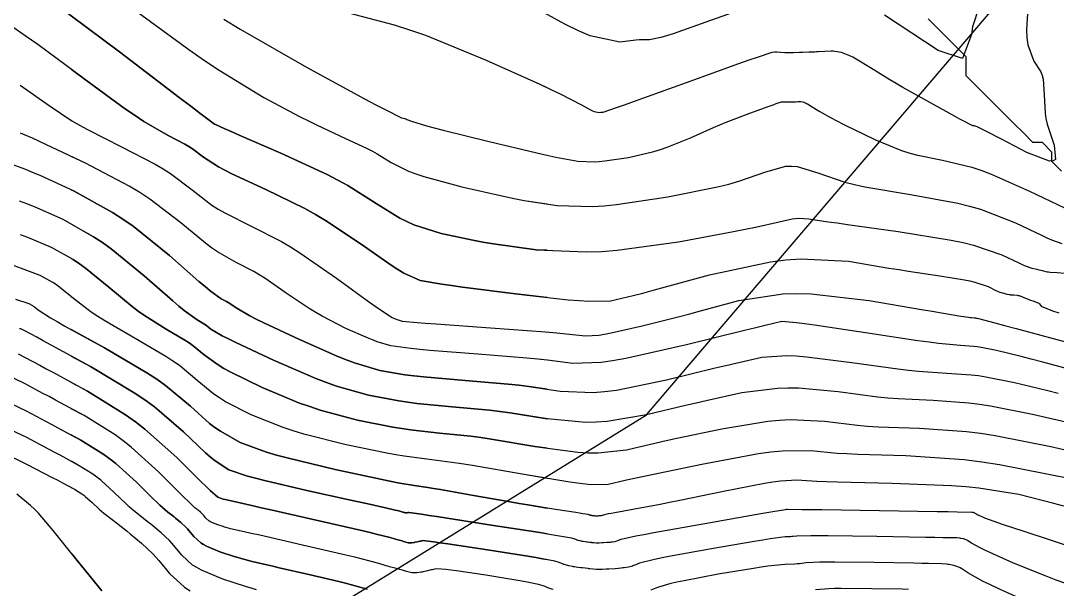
# Model space of a CAD drawing. Header units: metres. Extents: x 837475 to 838479, y 1189012 to 1191015.
# Drawn here: x 837819.6 to 837928.5, y 1190211.1 to 1190270.9 of the extents above; entities that cross this region are included whole.
import ezdxf

# ---------------------------------------------------------------- set-up
doc = ezdxf.new("R2010")
doc.units = ezdxf.units.M
doc.header["$LTSCALE"] = 0.3
for name, color, linetype in [('CORREDORVIA', 70, 'Continuous'), ('COTAS 10', 1, 'Continuous'), ('COTAS INT', 252, 'Continuous'), ('DRENAJE', 5, 'Continuous')]:
    doc.layers.add(name, color=color, linetype=linetype)

msp = doc.modelspace()

# ---------------------------------------------------------------- linework, layer by layer
at = {"layer": 'CORREDORVIA'}
msp.add_lwpolyline([(837910.67578, 1191000.96488), (838157.033, 1190996.193), (838237.174, 1190821.339), (838237.001, 1190602.875), (838240.0305, 1190437.1985), (838223.5365, 1190366.2715), (838212.196, 1190288.9195), (838227.642, 1189916.876), (838080.482, 1189451.8445), (837860.4834, 1189307.12351), (837593.19071, 1189234.39948), (837744.4868, 1189686.6093), (837750.277, 1189933.973), (837710.4905, 1190057.959), (837731.595, 1190134.414), (837885.383, 1190229.429), (837983.18356, 1190344.11971), (837817.55386, 1190502.18733), (837798.03286, 1190660.16958), (837963.57418, 1190795.98182)], close=True, dxfattribs=at)
at = {"layer": 'COTAS 10'}
for points in [[(837874.92346, 1190246.7404), (837873.779, 1190246.792), (837869.281, 1190247.417), (837868.168, 1190247.598), (837867.113, 1190247.784), (837863.779, 1190248.485), (837860.931, 1190249.414), (837860.183, 1190249.743), (837859.451, 1190250.102), (837856.952, 1190251.659), (837853.966, 1190253.539), (837852.928, 1190254.102), (837851.798, 1190254.684), (837846.952, 1190256.941), (837842.573, 1190258.854), (837841.737, 1190259.22), (837841.064, 1190259.514), (837839.994, 1190259.983), (837839.988, 1190259.987), (837839.984, 1190259.989), (837839.976, 1190259.994), (837838.437, 1190261.161), (837837.471, 1190261.895), (837836.27, 1190262.807), (837829.982, 1190267.584), (837823.275, 1190272.627)], [(837823.275, 1190272.627), (837829.982, 1190267.584), (837836.27, 1190262.807), (837837.471, 1190261.895), (837838.437, 1190261.161), (837839.976, 1190259.994), (837839.984, 1190259.989), (837839.988, 1190259.987), (837839.994, 1190259.983), (837841.064, 1190259.514), (837841.737, 1190259.22), (837842.573, 1190258.854), (837846.952, 1190256.941), (837851.798, 1190254.684), (837852.928, 1190254.102), (837853.966, 1190253.539), (837856.952, 1190251.659), (837859.451, 1190250.102), (837860.183, 1190249.743), (837860.931, 1190249.414), (837863.779, 1190248.485), (837867.113, 1190247.784), (837868.168, 1190247.598), (837869.281, 1190247.417), (837873.779, 1190246.792), (837879.036, 1190246.555), (837880.627, 1190246.617), (837882.278, 1190246.735), (837888.731, 1190247.623), (837894.516, 1190248.707), (837895.745, 1190248.95), (837896.814, 1190249.167), (837899.328, 1190249.739), (837900.693, 1190250.035), (837901.037, 1190250.077), (837901.366, 1190250.101), (837902.431, 1190250.046), (837904.462, 1190249.739), (837905.4, 1190249.605), (837906.501, 1190249.45), (837911.834, 1190248.712), (837917.393, 1190247.804), (837918.636, 1190247.541), (837919.751, 1190247.273), (837922.711, 1190246.264), (837924.489, 1190245.414), (837924.859, 1190245.247), (837925.177, 1190245.109), (837925.882, 1190244.857), (837926.264, 1190244.779), (837926.376, 1190244.751), (837926.492, 1190244.721), (837926.937, 1190244.589), (837927.464, 1190244.471), (837927.631, 1190244.45), (837927.808, 1190244.433), (837928.525, 1190244.411), (837929.321, 1190244.337)], [(837819.444, 1190251.937), (837820.216, 1190251.647), (837821.007, 1190251.332), (837824.035, 1190249.989), (837827.268, 1190248.161), (837828.189, 1190247.54), (837829.121, 1190246.87), (837832.583, 1190244.035), (837835.585, 1190241.406), (837836.228, 1190240.866), (837836.789, 1190240.408), (837838.136, 1190239.431), (837838.854, 1190239.009), (837839.019, 1190238.9), (837839.169, 1190238.795), (837839.588, 1190238.446), (837840.793, 1190237.748), (837841.438, 1190237.422), (837842.219, 1190237.039), (837846.165, 1190235.181), (837850.636, 1190233.255), (837851.748, 1190232.831), (837852.804, 1190232.454), (837856.165, 1190231.483), (837859.341, 1190230.895), (837860.282, 1190230.759), (837861.249, 1190230.635), (837864.963, 1190230.281), (837868.862, 1190229.917), (837869.945, 1190229.786), (837871.03, 1190229.641), (837874.92346, 1190229.01535)], [(837930.347, 1190228.433), (837925.951, 1190229.473), (837921.513, 1190230.351), (837920.363, 1190230.523), (837919.246, 1190230.665), (837915.5, 1190230.924), (837911.822, 1190231.101), (837910.749, 1190231.193), (837909.653, 1190231.302), (837905.5, 1190231.848), (837901.328, 1190232.235), (837900.221, 1190232.243), (837899.134, 1190232.21), (837895.383, 1190231.732), (837891.65, 1190230.918), (837890.575, 1190230.673), (837889.481, 1190230.419), (837885.383, 1190229.429), (837881.22, 1190228.727), (837880.087, 1190228.655), (837878.961, 1190228.636), (837874.963, 1190229.009), (837871.03, 1190229.641), (837869.945, 1190229.786), (837868.862, 1190229.917), (837864.963, 1190230.281), (837861.249, 1190230.635), (837860.282, 1190230.759), (837859.341, 1190230.895), (837856.165, 1190231.483), (837852.804, 1190232.454), (837851.748, 1190232.831), (837850.636, 1190233.255), (837846.165, 1190235.181), (837842.219, 1190237.039), (837841.438, 1190237.422), (837840.793, 1190237.748), (837839.588, 1190238.446), (837839.169, 1190238.795), (837839.019, 1190238.9), (837838.854, 1190239.009), (837838.136, 1190239.431), (837836.789, 1190240.408), (837836.228, 1190240.866), (837835.585, 1190241.406), (837832.583, 1190244.035), (837829.121, 1190246.87), (837828.189, 1190247.54), (837827.268, 1190248.161), (837824.92346, 1190249.48665)], [(837819.33, 1190235.829), (837820.084, 1190235.462), (837821.622, 1190234.638), (837822.279, 1190234.282), (837823.037, 1190233.87), (837826.608, 1190231.92), (837830.62, 1190229.442), (837831.655, 1190228.698), (837832.657, 1190227.928), (837836.002, 1190224.937), (837838.568, 1190222.377), (837839.078, 1190221.879), (837839.502, 1190221.472), (837840.31, 1190220.764), (837840.721, 1190220.626), (837840.894, 1190220.579), (837841.093, 1190220.528), (837842.026, 1190220.31), (837844.017, 1190219.863), (837844.883, 1190219.667), (837845.886, 1190219.44), (837850.646, 1190218.358), (837855.281, 1190217.294), (837856.204, 1190217.078), (837856.972, 1190216.895), (837858.448, 1190216.521), (837858.875, 1190216.384), (837858.982, 1190216.352), (837859.084, 1190216.323), (837859.413, 1190216.236), (837859.697, 1190216.164), (837859.772, 1190216.143), (837859.845, 1190216.121), (837860.092, 1190216.041), (837860.329, 1190215.979), (837860.394, 1190215.97), (837860.46, 1190215.964), (837860.699, 1190215.97), (837860.939, 1190216.004), (837861.006, 1190216.016), (837861.073, 1190216.029), (837861.314, 1190216.082), (837861.544, 1190216.137), (837861.603, 1190216.15), (837861.66, 1190216.162), (837861.851, 1190216.199), (837863.004, 1190216.067), (837863.668, 1190215.973), (837864.481, 1190215.854), (837868.664, 1190215.217), (837872.888, 1190214.551), (837873.728, 1190214.413), (837874.425, 1190214.297), (837874.92346, 1190214.20302)], [(837929.526, 1190211.646), (837928.417, 1190212.05), (837927.358, 1190212.45), (837923.945, 1190213.844), (837921.386, 1190214.993), (837920.865, 1190215.237), (837920.425, 1190215.449), (837919.515, 1190215.947), (837919.156, 1190216.19), (837919.065, 1190216.241), (837918.976, 1190216.286), (837918.685, 1190216.388), (837918.411, 1190216.438), (837918.333, 1190216.448), (837918.255, 1190216.457), (837917.969, 1190216.48), (837916.505, 1190216.511), (837915.685, 1190216.525), (837914.685, 1190216.542), (837909.576, 1190216.625), (837904.463, 1190216.694), (837903.461, 1190216.703), (837902.638, 1190216.707), (837901.157, 1190216.683), (837900.782, 1190216.636), (837900.656, 1190216.625), (837900.52, 1190216.615), (837899.949, 1190216.588), (837898.374, 1190216.383), (837897.606, 1190216.261), (837896.694, 1190216.112), (837892.198, 1190215.337), (837887.728, 1190214.521), (837886.832, 1190214.346), (837886.085, 1190214.192), (837884.618, 1190213.819), (837884.139, 1190213.618), (837884.014, 1190213.572), (837883.892, 1190213.531), (837883.479, 1190213.421), (837883.024, 1190213.346), (837882.875, 1190213.327), (837882.717, 1190213.31), (837882.066, 1190213.254), (837881.42, 1190213.212), (837881.266, 1190213.203), (837881.123, 1190213.195), (837880.694, 1190213.174), (837880.333, 1190213.17), (837880.232, 1190213.173), (837880.131, 1190213.177), (837879.763, 1190213.204), (837879.409, 1190213.24), (837879.317, 1190213.25), (837879.227, 1190213.26), (837878.924, 1190213.294), (837878.631, 1190213.329), (837878.463, 1190213.349), (837878.15, 1190213.387), (837877.811, 1190213.438), (837877.711, 1190213.456), (837877.608, 1190213.476), (837877.211, 1190213.563), (837876.844, 1190213.658), (837876.759, 1190213.683), (837876.682, 1190213.708), (837876.466, 1190213.794), (837876.254, 1190213.883), (837876.18, 1190213.91), (837876.099, 1190213.938), (837875.751, 1190214.047), (837874.425, 1190214.297), (837873.728, 1190214.413), (837872.888, 1190214.551), (837868.664, 1190215.217), (837864.481, 1190215.854), (837863.668, 1190215.973), (837863.004, 1190216.067), (837861.851, 1190216.199), (837861.66, 1190216.162), (837861.603, 1190216.15), (837861.544, 1190216.137), (837861.314, 1190216.082), (837861.073, 1190216.029), (837861.006, 1190216.016), (837860.939, 1190216.004), (837860.699, 1190215.97), (837860.46, 1190215.964), (837860.394, 1190215.97), (837860.329, 1190215.979), (837860.092, 1190216.041), (837859.845, 1190216.121), (837859.772, 1190216.143), (837859.697, 1190216.164), (837859.413, 1190216.236), (837859.084, 1190216.323), (837858.982, 1190216.352), (837858.875, 1190216.384), (837858.448, 1190216.521), (837856.972, 1190216.895), (837856.204, 1190217.078), (837855.281, 1190217.294), (837850.646, 1190218.358), (837845.886, 1190219.44), (837844.883, 1190219.667), (837844.017, 1190219.863), (837842.026, 1190220.31), (837841.093, 1190220.528), (837840.894, 1190220.579), (837840.721, 1190220.626), (837840.31, 1190220.764), (837839.502, 1190221.472), (837839.078, 1190221.879), (837838.568, 1190222.377), (837836.002, 1190224.937), (837832.657, 1190227.928), (837831.655, 1190228.698), (837830.62, 1190229.442), (837826.608, 1190231.92), (837824.92346, 1190232.83987)], [(837828.148, 1190210.938), (837826.893, 1190212.443), (837825.409, 1190214.275), (837824.99, 1190214.797), (837824.567, 1190215.325), (837823.007, 1190217.284), (837821.461, 1190219.082), (837821.046, 1190219.508), (837820.638, 1190219.904), (837819.211, 1190221.074)], [(837824.92346, 1190214.88006), (837824.99, 1190214.797), (837825.409, 1190214.275), (837826.893, 1190212.443), (837828.148, 1190210.938)]]:
    msp.add_lwpolyline(points, dxfattribs=at)
at = {"layer": 'COTAS INT'}
for points in [[(837925.535, 1190273.924), (837925.312, 1190269.909), (837925.351, 1190269.06), (837925.432, 1190268.325), (837926.089, 1190266.618), (837926.824, 1190265.487), (837926.955, 1190265.114), (837927.055, 1190264.716), (837927.153, 1190263.066), (837927.251, 1190261.152), (837927.351, 1190260.587), (837927.482, 1190260.009), (837928.217, 1190257.796), (837928.347, 1190256.269), (837928.096, 1190256.123), (837927.722, 1190256.097), (837925.336, 1190257.004), (837922.67, 1190258.409), (837922.119, 1190258.698), (837921.649, 1190258.944), (837920.628, 1190259.469), (837920.204, 1190259.667), (837920.111, 1190259.706), (837920.028, 1190259.739), (837919.815, 1190259.802), (837919.671, 1190259.831), (837919.632, 1190259.842), (837919.592, 1190259.855), (837919.45, 1190259.914), (837918.713, 1190260.31), (837918.298, 1190260.536), (837917.791, 1190260.812), (837915.203, 1190262.228), (837912.302, 1190263.853), (837911.6, 1190264.261), (837910.941, 1190264.65), (837908.924, 1190265.901), (837907.399, 1190266.839), (837907.05, 1190267.031), (837906.733, 1190267.193), (837905.851, 1190267.531), (837905.173, 1190267.638), (837904.983, 1190267.653), (837904.793, 1190267.662), (837904.102, 1190267.646), (837903.424, 1190267.596), (837903.242, 1190267.585), (837903.062, 1190267.575), (837902.435, 1190267.547), (837901.816, 1190267.527), (837901.641, 1190267.522), (837901.465, 1190267.516), (837900.817, 1190267.496), (837900.206, 1190267.491), (837900.054, 1190267.495), (837899.909, 1190267.5), (837899.444, 1190267.538), (837899.054, 1190267.57), (837898.956, 1190267.572), (837898.862, 1190267.57), (837898.556, 1190267.541), (837897.004, 1190267.02), (837896.123, 1190266.71), (837895.047, 1190266.327), (837889.534, 1190264.344), (837884.063, 1190262.372), (837883.013, 1190261.996), (837882.166, 1190261.695), (837880.786, 1190261.222), (837880.682, 1190261.223), (837880.638, 1190261.22), (837880.588, 1190261.215), (837880.353, 1190261.188), (837879.911, 1190261.291), (837879.73, 1190261.369), (837879.523, 1190261.468), (837878.565, 1190262.005), (837876.348, 1190263.136), (837875.348, 1190263.61), (837874.179, 1190264.154), (837868.565, 1190266.696), (837862.164, 1190269.305), (837860.5, 1190269.89), (837858.884, 1190270.417), (837853.437, 1190271.824)], [(837895.076, 1190271.935), (837891.621, 1190270.703), (837888.169, 1190269.501), (837887.471, 1190269.277), (837886.885, 1190269.102), (837885.702, 1190268.862), (837884.945, 1190268.867), (837884.628, 1190268.844), (837884.264, 1190268.812), (837882.562, 1190268.612), (837879.456, 1190269.296), (837878.207, 1190269.822), (837876.79, 1190270.494), (837870.266, 1190274.135)], [(837921.051, 1190274.651), (837919.628, 1190270.225), (837919.515, 1190269.408), (837918.596, 1190266.885), (837916.005, 1190267.727), (837910.373, 1190271.47)], [(837830.519, 1190272.803), (837837.279, 1190267.84), (837838.915, 1190266.704), (837840.45, 1190265.672), (837845.142, 1190262.803), (837848.899, 1190260.811), (837849.844, 1190260.331), (837850.747, 1190259.883), (837853.665, 1190258.523), (837856.021, 1190257.426), (837856.57, 1190257.144), (837857.075, 1190256.87), (837858.523, 1190255.958), (837860.369, 1190255.048), (837861.123, 1190254.776), (837861.983, 1190254.495), (837865.969, 1190253.405), (837870.347, 1190252.405), (837871.454, 1190252.181), (837872.515, 1190251.98), (837875.969, 1190251.443), (837879.678, 1190251.344), (837880.899, 1190251.42), (837882.206, 1190251.539), (837887.628, 1190252.341), (837892.84, 1190253.411), (837894.013, 1190253.7), (837895.069, 1190253.985), (837897.91, 1190254.988), (837900.014, 1190255.57), (837900.605, 1190255.59), (837901.201, 1190255.549), (837903.386, 1190254.892), (837906.221, 1190253.898), (837907.227, 1190253.645), (837908.329, 1190253.401), (837913.104, 1190252.599), (837918.085, 1190251.691), (837919.316, 1190251.381), (837920.483, 1190251.044), (837924.161, 1190249.614), (837926.889, 1190248.31), (837927.458, 1190248.053), (837927.945, 1190247.841), (837929.028, 1190247.454)], [(837830.519, 1190272.803), (837837.279, 1190267.84), (837838.915, 1190266.704), (837840.45, 1190265.672), (837845.142, 1190262.803), (837848.899, 1190260.811), (837849.844, 1190260.331), (837850.747, 1190259.883), (837853.665, 1190258.523), (837856.021, 1190257.426), (837856.57, 1190257.144), (837857.075, 1190256.87), (837858.523, 1190255.958), (837860.369, 1190255.048), (837861.123, 1190254.776), (837861.983, 1190254.495), (837865.969, 1190253.405), (837870.347, 1190252.405), (837871.454, 1190252.181), (837872.515, 1190251.98), (837874.92346, 1190251.60555)], [(837874.92346, 1190263.80756), (837874.179, 1190264.154), (837868.565, 1190266.696), (837862.164, 1190269.305), (837860.5, 1190269.89), (837858.884, 1190270.417), (837853.437, 1190271.824)], [(837840.965, 1190271.022), (837842.68, 1190269.968), (837849.628, 1190265.991), (837855.75, 1190262.674), (837856.943, 1190262.037), (837857.918, 1190261.52), (837859.628, 1190260.669), (837859.965, 1190260.577), (837860.074, 1190260.54), (837860.19, 1190260.497), (837860.667, 1190260.298), (837862.236, 1190259.828), (837863.04, 1190259.614), (837864.005, 1190259.364), (837868.827, 1190258.16), (837873.828, 1190256.966), (837874.907, 1190256.723), (837875.852, 1190256.518), (837878.16, 1190256.093), (837879.853, 1190256.049), (837880.411, 1190256.083), (837881.007, 1190256.137), (837883.483, 1190256.504), (837886.14, 1190257.124), (837886.852, 1190257.338), (837887.552, 1190257.572), (837889.994, 1190258.57), (837892.394, 1190259.649), (837893.068, 1190259.933), (837893.747, 1190260.21), (837896.233, 1190261.16), (837898.271, 1190261.894), (837898.667, 1190262.035), (837898.991, 1190262.15), (837899.552, 1190262.34), (837899.647, 1190262.349), (837899.676, 1190262.35), (837899.707, 1190262.349), (837899.828, 1190262.339), (837899.972, 1190262.328), (837900.017, 1190262.326), (837900.064, 1190262.325), (837900.253, 1190262.326), (837900.455, 1190262.333), (837900.509, 1190262.334), (837900.564, 1190262.336), (837900.756, 1190262.342), (837900.95, 1190262.351), (837901.006, 1190262.354), (837901.063, 1190262.357), (837901.273, 1190262.373), (837901.488, 1190262.378), (837901.547, 1190262.375), (837901.605, 1190262.37), (837901.816, 1190262.337), (837902.09, 1190262.232), (837902.188, 1190262.182), (837902.296, 1190262.122), (837902.77, 1190261.831), (837903.395, 1190261.443), (837903.6, 1190261.322), (837903.818, 1190261.196), (837904.718, 1190260.692), (837906.045, 1190260.002), (837906.532, 1190259.759), (837907.071, 1190259.493), (837909.45, 1190258.343), (837912.178, 1190257.225), (837912.937, 1190256.978), (837913.698, 1190256.76), (837916.46, 1190256.201), (837919.55, 1190255.473), (837920.518, 1190255.149), (837921.534, 1190254.771), (837925.61, 1190252.963), (837929.29, 1190251.205)], [(837840.965, 1190271.022), (837842.68, 1190269.968), (837849.628, 1190265.991), (837855.75, 1190262.674), (837856.943, 1190262.037), (837857.918, 1190261.52), (837859.628, 1190260.669), (837859.965, 1190260.577), (837860.074, 1190260.54), (837860.19, 1190260.497), (837860.667, 1190260.298), (837862.236, 1190259.828), (837863.04, 1190259.614), (837864.005, 1190259.364), (837868.827, 1190258.16), (837873.828, 1190256.966), (837874.907, 1190256.723), (837874.92346, 1190256.71943)], [(837874.92346, 1190241.77681), (837871.588, 1190242.142), (837866.047, 1190242.853), (837864.882, 1190243.015), (837863.878, 1190243.162), (837861.588, 1190243.566), (837859.88, 1190244.334), (837859.242, 1190244.71), (837858.534, 1190245.156), (837855.381, 1190247.359), (837851.647, 1190249.863), (837850.571, 1190250.499), (837849.478, 1190251.11), (837845.381, 1190253.112), (837841.808, 1190254.757), (837841.046, 1190255.143), (837840.382, 1190255.499), (837838.802, 1190256.534), (837837.662, 1190257.392), (837837.274, 1190257.636), (837836.856, 1190257.884), (837835.087, 1190258.802), (837832.538, 1190260.289), (837831.628, 1190260.894), (837830.629, 1190261.584), (837826.285, 1190264.775), (837821.417, 1190268.358), (837820.089, 1190269.294), (837818.769, 1190270.206)], [(837824.92346, 1190265.77714), (837826.285, 1190264.775), (837830.629, 1190261.584), (837831.628, 1190260.894), (837832.538, 1190260.289), (837835.087, 1190258.802), (837836.856, 1190257.884), (837837.274, 1190257.636), (837837.662, 1190257.392), (837838.802, 1190256.534), (837840.382, 1190255.499), (837841.046, 1190255.143), (837841.808, 1190254.757), (837845.381, 1190253.112), (837849.478, 1190251.11), (837850.571, 1190250.499), (837851.647, 1190249.863), (837855.381, 1190247.359), (837858.534, 1190245.156), (837859.242, 1190244.71), (837859.88, 1190244.334), (837861.588, 1190243.566), (837863.878, 1190243.162), (837864.882, 1190243.015), (837866.047, 1190242.853), (837871.588, 1190242.142), (837877.132, 1190241.535), (837878.298, 1190241.439), (837879.304, 1190241.374), (837881.604, 1190241.4), (837883.96, 1190241.961), (837885.001, 1190242.233), (837886.212, 1190242.556), (837891.988, 1190244.145), (837898.41, 1190245.534), (837900.027, 1190245.73), (837901.575, 1190245.846), (837906.585, 1190245.585), (837910.831, 1190244.868), (837911.897, 1190244.696), (837912.916, 1190244.536), (837916.201, 1190244.053), (837918.787, 1190243.631), (837919.366, 1190243.508), (837919.884, 1190243.384), (837921.261, 1190242.914), (837922.088, 1190242.519), (837922.261, 1190242.441), (837922.408, 1190242.377), (837922.737, 1190242.26), (837922.914, 1190242.223), (837922.967, 1190242.21), (837923.021, 1190242.196), (837923.227, 1190242.135), (837923.472, 1190242.08), (837923.55, 1190242.07), (837923.633, 1190242.062), (837923.966, 1190242.052), (837924.336, 1190242.018), (837924.442, 1190241.995), (837924.548, 1190241.965), (837924.942, 1190241.81), (837925.362, 1190241.626), (837925.484, 1190241.579), (837925.609, 1190241.533), (837926.083, 1190241.381), (837926.501, 1190241.216), (837926.59, 1190241.162), (837926.668, 1190241.105), (837926.855, 1190240.869), (837928.023, 1190240.37), (837928.72, 1190240.148)], [(837819.56, 1190264.089), (837822.588, 1190261.966), (837824.988, 1190260.361), (837825.784, 1190259.894), (837826.638, 1190259.417), (837830.198, 1190257.61), (837833.728, 1190255.778), (837834.562, 1190255.284), (837835.335, 1190254.796), (837837.61, 1190253.084), (837839.7, 1190251.484), (837840.355, 1190251.066), (837841.044, 1190250.66), (837843.81, 1190249.284), (837847.002, 1190247.652), (837847.96, 1190247.083), (837848.95, 1190246.465), (837852.791, 1190243.81), (837856.155, 1190241.361), (837856.844, 1190240.872), (837857.428, 1190240.465), (837858.659, 1190239.678), (837859.148, 1190239.464), (837859.262, 1190239.419), (837859.368, 1190239.379), (837859.678, 1190239.285), (837861.256, 1190239.142), (837862.161, 1190239.071), (837863.27, 1190238.987), (837868.966, 1190238.573), (837874.771, 1190238.14), (837874.92346, 1190238.1277)], [(837824.92346, 1190260.40416), (837824.988, 1190260.361), (837825.784, 1190259.894), (837826.638, 1190259.417), (837830.198, 1190257.61), (837833.728, 1190255.778), (837834.562, 1190255.284), (837835.335, 1190254.796), (837837.61, 1190253.084), (837839.7, 1190251.484), (837840.355, 1190251.066), (837841.044, 1190250.66), (837843.81, 1190249.284), (837847.002, 1190247.652), (837847.96, 1190247.083), (837848.95, 1190246.465), (837852.791, 1190243.81), (837856.155, 1190241.361), (837856.844, 1190240.872), (837857.428, 1190240.465), (837858.659, 1190239.678), (837859.148, 1190239.464), (837859.262, 1190239.419), (837859.368, 1190239.379), (837859.678, 1190239.285), (837861.256, 1190239.142), (837862.161, 1190239.071), (837863.27, 1190238.987), (837868.966, 1190238.573), (837874.771, 1190238.14), (837875.949, 1190238.045), (837876.94, 1190237.96), (837878.966, 1190237.744), (837880.372, 1190237.812), (837880.972, 1190237.908), (837881.663, 1190238.037), (837884.921, 1190238.778), (837888.825, 1190239.772), (837889.924, 1190240.061), (837891.03, 1190240.355), (837895.091, 1190241.466), (837899.691, 1190242.164), (837901.137, 1190242.199), (837902.658, 1190242.164), (837908.773, 1190241.466), (837914.269, 1190240.514), (837915.399, 1190240.32), (837916.36, 1190240.156), (837918.415, 1190239.813), (837919.207, 1190239.695), (837919.37, 1190239.672), (837919.51, 1190239.654), (837919.813, 1190239.623), (837919.969, 1190239.612), (837920.015, 1190239.606), (837920.063, 1190239.599), (837920.247, 1190239.563), (837921.966, 1190239.107), (837922.981, 1190238.835), (837924.23, 1190238.5), (837930.688, 1190236.766)], [(837874.92346, 1190235.19178), (837873.948, 1190235.292), (837872.802, 1190235.399), (837867.632, 1190235.809), (837862.596, 1190236.203), (837861.535, 1190236.301), (837860.618, 1190236.393), (837858.507, 1190236.684), (837857.072, 1190237.121), (837856.58, 1190237.305), (837856.048, 1190237.516), (837853.785, 1190238.507), (837851.285, 1190239.791), (837850.603, 1190240.186), (837849.926, 1190240.6), (837847.517, 1190242.239), (837845.259, 1190243.799), (837844.678, 1190244.162), (837844.115, 1190244.496), (837842.239, 1190245.456), (837840.28, 1190246.562), (837839.664, 1190246.989), (837839.017, 1190247.469), (837836.418, 1190249.635), (837833.178, 1190252.12), (837832.128, 1190252.8), (837831.01, 1190253.476), (837826.418, 1190255.891), (837822.312, 1190257.832), (837821.501, 1190258.21), (837820.831, 1190258.518), (837819.586, 1190259.059)], [(837932.503, 1190233.498), (837927.005, 1190234.963), (837925.811, 1190235.276), (837924.76, 1190235.549), (837922.148, 1190236.2), (837920.546, 1190236.516), (837920.131, 1190236.579), (837919.728, 1190236.63), (837918.375, 1190236.723), (837916.068, 1190236.939), (837915.063, 1190237.067), (837913.899, 1190237.225), (837908.375, 1190238.043), (837903.036, 1190238.844), (837901.989, 1190238.991), (837901.129, 1190239.105), (837899.58, 1190239.248), (837897.847, 1190238.828), (837896.87, 1190238.588), (837895.678, 1190238.293), (837889.58, 1190236.781), (837883.183, 1190235.348), (837881.803, 1190235.103), (837880.592, 1190234.925), (837877.632, 1190234.832), (837874.97, 1190235.187), (837873.948, 1190235.292), (837872.802, 1190235.399), (837867.632, 1190235.809), (837862.596, 1190236.203), (837861.535, 1190236.301), (837860.618, 1190236.393), (837858.507, 1190236.684), (837857.072, 1190237.121), (837856.58, 1190237.305), (837856.048, 1190237.516), (837853.785, 1190238.507), (837851.285, 1190239.791), (837850.603, 1190240.186), (837849.926, 1190240.6), (837847.517, 1190242.239), (837845.259, 1190243.799), (837844.678, 1190244.162), (837844.115, 1190244.496), (837842.239, 1190245.456), (837840.28, 1190246.562), (837839.664, 1190246.989), (837839.017, 1190247.469), (837836.418, 1190249.635), (837833.178, 1190252.12), (837832.128, 1190252.8), (837831.01, 1190253.476), (837826.418, 1190255.891), (837824.92346, 1190256.5975)], [(837874.92346, 1190232.12647), (837873, 1190232.414), (837871.946, 1190232.539), (837870.832, 1190232.658), (837866.298, 1190233.045), (837861.923, 1190233.419), (837860.908, 1190233.53), (837859.979, 1190233.644), (837857.336, 1190234.084), (837854.775, 1190234.863), (837853.898, 1190235.191), (837852.948, 1190235.568), (837848.91, 1190237.336), (837845.142, 1190239.116), (837844.362, 1190239.501), (837843.696, 1190239.839), (837842.242, 1190240.668), (837841.569, 1190241.133), (837841.395, 1190241.241), (837841.227, 1190241.341), (837840.668, 1190241.627), (837839.515, 1190242.465), (837838.974, 1190242.913), (837838.335, 1190243.454), (837835.226, 1190246.186), (837831.419, 1190249.255), (837830.34, 1190250.008), (837829.25, 1190250.719), (837825.226, 1190252.94), (837821.66, 1190254.582), (837820.858, 1190254.928), (837820.138, 1190255.228), (837818.207, 1190255.92)], [(837824.92346, 1190253.07931), (837825.226, 1190252.94), (837829.25, 1190250.719), (837830.34, 1190250.008), (837831.419, 1190249.255), (837835.226, 1190246.186), (837838.335, 1190243.454), (837838.974, 1190242.913), (837839.515, 1190242.465), (837840.668, 1190241.627), (837841.227, 1190241.341), (837841.395, 1190241.241), (837841.569, 1190241.133), (837842.242, 1190240.668), (837843.696, 1190239.839), (837844.362, 1190239.501), (837845.142, 1190239.116), (837848.91, 1190237.336), (837852.948, 1190235.568), (837853.898, 1190235.191), (837854.775, 1190234.863), (837857.336, 1190234.084), (837859.979, 1190233.644), (837860.908, 1190233.53), (837861.923, 1190233.419), (837866.298, 1190233.045), (837870.832, 1190232.658), (837871.946, 1190232.539), (837873, 1190232.414), (837876.298, 1190231.921), (837879.777, 1190231.781), (837880.945, 1190231.879), (837882.202, 1190232.037), (837887.482, 1190233.105), (837892.58, 1190234.356), (837893.722, 1190234.63), (837894.748, 1190234.873), (837897.482, 1190235.49), (837900.131, 1190235.657), (837901.105, 1190235.617), (837902.182, 1190235.539), (837906.937, 1190234.946), (837911.776, 1190234.263), (837912.906, 1190234.13), (837913.945, 1190234.02), (837916.937, 1190233.823), (837919.487, 1190233.648), (837920.247, 1190233.551), (837921.029, 1190233.434), (837924.049, 1190232.837), (837927.553, 1190231.991), (837928.641, 1190231.717)], [(837874.92346, 1190225.9243), (837873.629, 1190226.098), (837869.06, 1190226.868), (837867.944, 1190227.033), (837866.892, 1190227.176), (837863.629, 1190227.518), (837860.576, 1190227.85), (837859.656, 1190227.989), (837858.703, 1190228.146), (837854.994, 1190228.883), (837851.076, 1190229.933), (837849.991, 1190230.289), (837848.907, 1190230.673), (837844.994, 1190232.297), (837841.676, 1190233.926), (837840.966, 1190234.314), (837840.348, 1190234.674), (837838.871, 1190235.745), (837837.723, 1190236.701), (837837.312, 1190236.988), (837836.86, 1190237.285), (837834.893, 1190238.441), (837832.612, 1190239.859), (837831.962, 1190240.321), (837831.305, 1190240.813), (837828.865, 1190242.843), (837826.427, 1190244.84), (837825.77, 1190245.313), (837825.121, 1190245.75), (837822.843, 1190247.038), (837820.354, 1190248.082), (837819.573, 1190248.366)], [(837824.92346, 1190245.86169), (837825.121, 1190245.75), (837825.77, 1190245.313), (837826.427, 1190244.84), (837828.865, 1190242.843), (837831.305, 1190240.813), (837831.962, 1190240.321), (837832.612, 1190239.859), (837834.893, 1190238.441), (837836.86, 1190237.285), (837837.312, 1190236.988), (837837.723, 1190236.701), (837838.871, 1190235.745), (837840.348, 1190234.674), (837840.966, 1190234.314), (837841.676, 1190233.926), (837844.994, 1190232.297), (837848.907, 1190230.673), (837849.991, 1190230.289), (837851.076, 1190229.933), (837854.994, 1190228.883), (837858.703, 1190228.146), (837859.656, 1190227.989), (837860.576, 1190227.85), (837863.629, 1190227.518), (837866.892, 1190227.176), (837867.944, 1190227.033), (837869.06, 1190226.868), (837873.629, 1190226.098), (837878.145, 1190225.492), (837879.228, 1190225.431), (837880.239, 1190225.417), (837883.284, 1190225.753), (837886.383, 1190226.482), (837887.427, 1190226.716), (837888.551, 1190226.964), (837893.284, 1190227.973), (837898.137, 1190228.762), (837899.337, 1190228.87), (837900.474, 1190228.93), (837904.062, 1190228.751), (837907.531, 1190228.34), (837908.593, 1190228.255), (837909.699, 1190228.183), (837914.062, 1190228.024), (837919.006, 1190227.683), (837920.478, 1190227.496), (837921.996, 1190227.268), (837927.852, 1190226.11), (837933.141, 1190224.875)], [(837874.92346, 1190222.74801), (837872.295, 1190223.186), (837867.09, 1190224.095), (837865.942, 1190224.28), (837864.922, 1190224.435), (837862.295, 1190224.754), (837859.902, 1190225.066), (837859.03, 1190225.218), (837858.065, 1190225.398), (837853.823, 1190226.282), (837849.347, 1190227.412), (837848.235, 1190227.747), (837847.178, 1190228.091), (837843.823, 1190229.414), (837841.132, 1190230.813), (837840.494, 1190231.205), (837839.903, 1190231.599), (837838.154, 1190233.043), (837836.277, 1190234.606), (837835.605, 1190235.076), (837834.867, 1190235.562), (837831.651, 1190237.452), (837828.435, 1190239.31), (837827.697, 1190239.776), (837827.025, 1190240.22), (837825.148, 1190241.651), (837823.732, 1190242.811), (837823.351, 1190243.085), (837822.974, 1190243.339), (837821.651, 1190244.087), (837819.702, 1190244.832), (837818.93, 1190245.084)], [(837819.049, 1190241.582), (837820.459, 1190241.136), (837820.827, 1190240.928), (837820.931, 1190240.858), (837821.037, 1190240.781), (837821.431, 1190240.459), (837822.746, 1190239.627), (837823.432, 1190239.23), (837824.259, 1190238.761), (837828.409, 1190236.462), (837832.873, 1190233.838), (837833.898, 1190233.163), (837834.831, 1190232.511), (837837.436, 1190230.341), (837839.458, 1190228.525), (837840.022, 1190228.096), (837840.589, 1190227.699), (837842.652, 1190226.531), (837845.449, 1190225.51), (837846.478, 1190225.205), (837847.618, 1190224.892), (837852.652, 1190223.682), (837857.427, 1190222.649), (837858.403, 1190222.447), (837859.229, 1190222.282), (837860.961, 1190221.99), (837862.374, 1190221.799), (837862.999, 1190221.698), (837863.726, 1190221.576), (837867.194, 1190220.961), (837871.028, 1190220.276), (837871.985, 1190220.111), (837872.896, 1190219.955), (837874.92346, 1190219.62509)], [(837929.753, 1190222.747), (837922.479, 1190224.185), (837920.594, 1190224.468), (837918.765, 1190224.7), (837912.624, 1190225.124), (837907.576, 1190225.264), (837906.436, 1190225.318), (837905.408, 1190225.379), (837902.624, 1190225.653), (837899.62, 1190225.626), (837898.452, 1190225.496), (837897.139, 1190225.314), (837891.186, 1190224.215), (837885.452, 1190223.009), (837884.279, 1190222.759), (837883.284, 1190222.545), (837881.186, 1190222.077), (837879.257, 1190222.107), (837878.37, 1190222.207), (837877.33, 1190222.347), (837872.295, 1190223.186), (837867.09, 1190224.095), (837865.942, 1190224.28), (837864.922, 1190224.435), (837862.295, 1190224.754), (837859.902, 1190225.066), (837859.03, 1190225.218), (837858.065, 1190225.398), (837853.823, 1190226.282), (837849.347, 1190227.412), (837848.235, 1190227.747), (837847.178, 1190228.091), (837843.823, 1190229.414), (837841.132, 1190230.813), (837840.494, 1190231.205), (837839.903, 1190231.599), (837838.154, 1190233.043), (837836.277, 1190234.606), (837835.605, 1190235.076), (837834.867, 1190235.562), (837831.651, 1190237.452), (837828.435, 1190239.31), (837827.697, 1190239.776), (837827.025, 1190240.22), (837825.148, 1190241.651), (837824.92346, 1190241.83495)], [(837874.92346, 1190216.92281), (837874.146, 1190217.046), (837868.827, 1190217.878), (837863.546, 1190218.695), (837862.535, 1190218.85), (837861.72, 1190218.975), (837860.405, 1190219.168), (837860.363, 1190219.16), (837860.351, 1190219.158), (837860.338, 1190219.155), (837860.288, 1190219.143), (837860.235, 1190219.131), (837860.22, 1190219.128), (837860.205, 1190219.126), (837860.153, 1190219.118), (837860.101, 1190219.117), (837860.086, 1190219.118), (837860.072, 1190219.12), (837860.02, 1190219.134), (837859.966, 1190219.152), (837859.95, 1190219.156), (837859.934, 1190219.161), (837859.871, 1190219.177), (837859.8, 1190219.196), (837859.777, 1190219.202), (837859.754, 1190219.209), (837859.66, 1190219.239), (837859.338, 1190219.321), (837859.17, 1190219.361), (837858.968, 1190219.408), (837857.954, 1190219.641), (837855.931, 1190220.094), (837855.093, 1190220.281), (837854.135, 1190220.493), (837849.669, 1190221.481), (837845.218, 1190222.519), (837844.269, 1190222.763), (837843.443, 1190222.989), (837841.481, 1190223.647), (837840.045, 1190224.586), (837839.55, 1190224.988), (837839.013, 1190225.451), (837836.719, 1190227.639), (837833.658, 1190230.266), (837832.637, 1190231.007), (837831.54, 1190231.753), (837826.95, 1190234.497), (837822.798, 1190236.767), (837821.976, 1190237.216), (837821.297, 1190237.586), (837820.032, 1190238.272), (837819.745, 1190238.411), (837819.683, 1190238.437), (837819.629, 1190238.458), (837819.495, 1190238.485)], [(837929.241, 1190219.811), (837928.168, 1190220.109), (837924.494, 1190221.038), (837920.312, 1190221.714), (837918.92, 1190221.854), (837917.426, 1190221.972), (837911.186, 1190222.224), (837905.453, 1190222.346), (837904.279, 1190222.381), (837903.285, 1190222.417), (837901.186, 1190222.555), (837899.435, 1190222.461), (837898.66, 1190222.35), (837897.758, 1190222.204), (837893.452, 1190221.369), (837888.871, 1190220.426), (837887.796, 1190220.211), (837886.805, 1190220.015), (837883.922, 1190219.474), (837882.026, 1190219.135), (837881.656, 1190219.067), (837881.354, 1190219.01), (837880.825, 1190218.896), (837880.739, 1190218.86), (837880.695, 1190218.844), (837880.621, 1190218.825), (837880.54, 1190218.811), (837880.514, 1190218.808), (837880.485, 1190218.805), (837880.369, 1190218.795), (837880.254, 1190218.787), (837880.226, 1190218.786), (837880.201, 1190218.784), (837880.124, 1190218.781), (837880.06, 1190218.78), (837880.042, 1190218.78), (837880.023, 1190218.781), (837879.958, 1190218.786), (837879.894, 1190218.792), (837879.862, 1190218.796), (837879.808, 1190218.802), (837879.755, 1190218.808), (837879.725, 1190218.812), (837879.669, 1190218.819), (837879.609, 1190218.828), (837879.591, 1190218.831), (837879.573, 1190218.835), (837879.502, 1190218.85), (837879.436, 1190218.867), (837879.421, 1190218.872), (837879.407, 1190218.876), (837879.369, 1190218.891), (837879.331, 1190218.907), (837879.318, 1190218.912), (837879.303, 1190218.917), (837879.241, 1190218.937), (837878.672, 1190219.033), (837878.338, 1190219.086), (837877.928, 1190219.151), (837875.809, 1190219.481), (837872.896, 1190219.955), (837871.985, 1190220.111), (837871.028, 1190220.276), (837867.194, 1190220.961), (837863.726, 1190221.576), (837862.999, 1190221.698), (837862.374, 1190221.799), (837860.961, 1190221.99), (837859.229, 1190222.282), (837858.403, 1190222.447), (837857.427, 1190222.649), (837852.652, 1190223.682), (837847.618, 1190224.892), (837846.478, 1190225.205), (837845.449, 1190225.51), (837842.652, 1190226.531), (837840.589, 1190227.699), (837840.022, 1190228.096), (837839.458, 1190228.525), (837837.436, 1190230.341), (837834.831, 1190232.511), (837833.898, 1190233.163), (837832.873, 1190233.838), (837828.409, 1190236.462), (837824.92346, 1190238.39291)], [(837824.92346, 1190235.60496), (837826.95, 1190234.497), (837831.54, 1190231.753), (837832.637, 1190231.007), (837833.658, 1190230.266), (837836.719, 1190227.639), (837839.013, 1190225.451), (837839.55, 1190224.988), (837840.045, 1190224.586), (837841.481, 1190223.647), (837843.443, 1190222.989), (837844.269, 1190222.763), (837845.218, 1190222.519), (837849.669, 1190221.481), (837854.135, 1190220.493), (837855.093, 1190220.281), (837855.931, 1190220.094), (837857.954, 1190219.641), (837858.968, 1190219.408), (837859.17, 1190219.361), (837859.338, 1190219.321), (837859.66, 1190219.239), (837859.754, 1190219.209), (837859.777, 1190219.202), (837859.8, 1190219.196), (837859.871, 1190219.177), (837859.934, 1190219.161), (837859.95, 1190219.156), (837859.966, 1190219.152), (837860.02, 1190219.134), (837860.072, 1190219.12), (837860.086, 1190219.118), (837860.101, 1190219.117), (837860.153, 1190219.118), (837860.205, 1190219.126), (837860.22, 1190219.128), (837860.235, 1190219.131), (837860.288, 1190219.143), (837860.338, 1190219.155), (837860.351, 1190219.158), (837860.363, 1190219.16), (837860.405, 1190219.168), (837861.72, 1190218.975), (837862.535, 1190218.85), (837863.546, 1190218.695), (837868.827, 1190217.878), (837874.146, 1190217.046), (837875.181, 1190216.882), (837876.026, 1190216.746), (837877.496, 1190216.492), (837877.701, 1190216.427), (837877.749, 1190216.411), (837877.792, 1190216.395), (837877.917, 1190216.342), (837878.045, 1190216.292), (837878.09, 1190216.277), (837878.14, 1190216.263), (837878.356, 1190216.206), (837878.59, 1190216.155), (837878.651, 1190216.144), (837878.71, 1190216.133), (837878.91, 1190216.103), (837879.094, 1190216.08), (837879.144, 1190216.074), (837879.193, 1190216.068), (837879.366, 1190216.048), (837879.545, 1190216.028), (837879.598, 1190216.022), (837879.652, 1190216.016), (837879.861, 1190215.995), (837880.077, 1190215.979), (837880.137, 1190215.977), (837880.196, 1190215.975), (837880.409, 1190215.977), (837880.662, 1190215.99), (837880.746, 1190215.994), (837880.837, 1190216), (837881.217, 1190216.025), (837881.601, 1190216.057), (837881.695, 1190216.068), (837881.782, 1190216.079), (837882.05, 1190216.123), (837882.294, 1190216.188), (837882.365, 1190216.212), (837882.439, 1190216.239), (837882.721, 1190216.358), (837884.245, 1190216.693), (837885.101, 1190216.857), (837886.145, 1190217.052), (837891.485, 1190218.009), (837896.786, 1190218.941), (837897.805, 1190219.119), (837898.63, 1190219.263), (837899.992, 1190219.492), (837900.077, 1190219.496), (837900.098, 1190219.497), (837900.116, 1190219.499), (837900.172, 1190219.506), (837901.684, 1190219.489), (837902.62, 1190219.476), (837903.781, 1190219.458), (837909.846, 1190219.364), (837915.914, 1190219.268), (837917.077, 1190219.25), (837918.017, 1190219.235), (837919.543, 1190219.209), (837919.608, 1190219.204), (837919.625, 1190219.202), (837919.643, 1190219.199), (837919.704, 1190219.188), (837919.77, 1190219.165), (837919.79, 1190219.155), (837919.81, 1190219.143), (837919.891, 1190219.089), (837920.096, 1190218.977), (837920.194, 1190218.929), (837920.312, 1190218.874), (837920.887, 1190218.616), (837922.843, 1190217.915), (837923.83, 1190217.582), (837925.011, 1190217.187), (837930.887, 1190215.257)], [(837874.92346, 1190211.28298), (837874.716, 1190211.37), (837874.611, 1190211.408), (837874.497, 1190211.448), (837874.005, 1190211.602), (837872.824, 1190211.848), (837872.275, 1190211.945), (837871.63, 1190212.055), (837868.5, 1190212.556), (837865.416, 1190213.014), (837864.8, 1190213.096), (837864.287, 1190213.16), (837863.297, 1190213.229), (837862.958, 1190213.163), (837862.856, 1190213.141), (837862.75, 1190213.118), (837862.341, 1190213.022), (837861.911, 1190212.926), (837861.792, 1190212.903), (837861.673, 1190212.883), (837861.246, 1190212.821), (837860.82, 1190212.81), (837860.703, 1190212.821), (837860.586, 1190212.837), (837860.164, 1190212.947), (837859.723, 1190213.091), (837859.594, 1190213.129), (837859.461, 1190213.167), (837858.954, 1190213.296), (837858.368, 1190213.45), (837858.186, 1190213.502), (837857.996, 1190213.559), (837857.235, 1190213.803), (837855.507, 1190214.265), (837854.707, 1190214.461), (837853.767, 1190214.685), (837849.21, 1190215.739), (837844.726, 1190216.76), (837843.833, 1190216.963), (837843.091, 1190217.133), (837841.668, 1190217.459), (837841.18, 1190217.588), (837841.027, 1190217.633), (837840.867, 1190217.682), (837840.224, 1190217.895), (837839.626, 1190218.144), (837839.493, 1190218.216), (837839.374, 1190218.29), (837839.065, 1190218.57), (837838.845, 1190218.842), (837838.783, 1190218.912), (837838.72, 1190218.979), (837838.487, 1190219.199), (837838.254, 1190219.395), (837838.19, 1190219.446), (837838.128, 1190219.496), (837837.907, 1190219.666), (837837.191, 1190220.342), (837836.816, 1190220.71), (837836.365, 1190221.158), (837834.1, 1190223.43), (837831.217, 1190226.032), (837830.377, 1190226.687), (837829.518, 1190227.314), (837826.267, 1190229.343), (837823.276, 1190230.973), (837822.582, 1190231.348), (837821.946, 1190231.69), (837820.136, 1190232.652), (837818.916, 1190233.246)], [(837818.501, 1190230.663), (837820.188, 1190229.842), (837822.271, 1190228.742), (837822.885, 1190228.414), (837823.515, 1190228.075), (837825.925, 1190226.766), (837828.351, 1190225.252), (837828.992, 1190224.784), (837829.619, 1190224.295), (837831.77, 1190222.354), (837833.529, 1190220.607), (837833.909, 1190220.241), (837834.242, 1190219.926), (837835.058, 1190219.211), (837835.581, 1190218.81), (837835.728, 1190218.692), (837835.878, 1190218.571), (837836.428, 1190218.109), (837836.978, 1190217.589), (837837.126, 1190217.431), (837837.274, 1190217.267), (837837.793, 1190216.624), (837838.523, 1190215.964), (837838.803, 1190215.79), (837839.116, 1190215.619), (837840.53, 1190215.031), (837842.046, 1190214.529), (837842.424, 1190214.412), (837842.784, 1190214.306), (837843.937, 1190214.001), (837845.48, 1190213.645), (837846.086, 1190213.506), (837846.77, 1190213.349), (837849.89, 1190212.638), (837853.037, 1190211.898), (837853.738, 1190211.723), (837854.367, 1190211.561), (837856.022, 1190211.085)], [(837875.547, 1190211.053), (837875.428, 1190211.089), (837875.319, 1190211.124), (837875.014, 1190211.245), (837874.716, 1190211.37), (837874.611, 1190211.408), (837874.497, 1190211.448), (837874.005, 1190211.602), (837872.824, 1190211.848), (837872.275, 1190211.945), (837871.63, 1190212.055), (837868.5, 1190212.556), (837865.416, 1190213.014), (837864.8, 1190213.096), (837864.287, 1190213.16), (837863.297, 1190213.229), (837862.958, 1190213.163), (837862.856, 1190213.141), (837862.75, 1190213.118), (837862.341, 1190213.022), (837861.911, 1190212.926), (837861.792, 1190212.903), (837861.673, 1190212.883), (837861.246, 1190212.821), (837860.82, 1190212.81), (837860.703, 1190212.821), (837860.586, 1190212.837), (837860.164, 1190212.947), (837859.723, 1190213.091), (837859.594, 1190213.129), (837859.461, 1190213.167), (837858.954, 1190213.296), (837858.368, 1190213.45), (837858.186, 1190213.502), (837857.996, 1190213.559), (837857.235, 1190213.803), (837855.507, 1190214.265), (837854.707, 1190214.461), (837853.767, 1190214.685), (837849.21, 1190215.739), (837844.726, 1190216.76), (837843.833, 1190216.963), (837843.091, 1190217.133), (837841.668, 1190217.459), (837841.18, 1190217.588), (837841.027, 1190217.633), (837840.867, 1190217.682), (837840.224, 1190217.895), (837839.626, 1190218.144), (837839.493, 1190218.216), (837839.374, 1190218.29), (837839.065, 1190218.57), (837838.845, 1190218.842), (837838.783, 1190218.912), (837838.72, 1190218.979), (837838.487, 1190219.199), (837838.254, 1190219.395), (837838.19, 1190219.446), (837838.128, 1190219.496), (837837.907, 1190219.666), (837837.191, 1190220.342), (837836.816, 1190220.71), (837836.365, 1190221.158), (837834.1, 1190223.43), (837831.217, 1190226.032), (837830.377, 1190226.687), (837829.518, 1190227.314), (837826.267, 1190229.343), (837824.92346, 1190230.07519)], [(837844.389, 1190211.024), (837843.821, 1190211.192), (837843.225, 1190211.376), (837840.835, 1190212.167), (837838.607, 1190213.093), (837838.113, 1190213.363), (837837.672, 1190213.638), (837836.521, 1190214.678), (837835.702, 1190215.691), (837835.47, 1190215.95), (837835.236, 1190216.199), (837834.369, 1190217.019), (837833.501, 1190217.747), (837833.266, 1190217.938), (837833.033, 1190218.124), (837832.21, 1190218.757), (837831.294, 1190219.51), (837831.001, 1190219.772), (837830.693, 1190220.057), (837829.44, 1190221.278), (837828.021, 1190222.559), (837827.607, 1190222.881), (837827.184, 1190223.19), (837825.583, 1190224.189), (837823.754, 1190225.178), (837823.188, 1190225.48), (837822.595, 1190225.794), (837820.24, 1190227.032), (837818.087, 1190228.08)], [(837856.022, 1190211.085), (837854.367, 1190211.561), (837853.738, 1190211.723), (837853.037, 1190211.898), (837849.89, 1190212.638), (837846.77, 1190213.349), (837846.086, 1190213.506), (837845.48, 1190213.645), (837843.937, 1190214.001), (837842.784, 1190214.306), (837842.424, 1190214.412), (837842.046, 1190214.529), (837840.53, 1190215.031), (837839.116, 1190215.619), (837838.803, 1190215.79), (837838.523, 1190215.964), (837837.793, 1190216.624), (837837.274, 1190217.267), (837837.126, 1190217.431), (837836.978, 1190217.589), (837836.428, 1190218.109), (837835.878, 1190218.571), (837835.728, 1190218.692), (837835.581, 1190218.81), (837835.058, 1190219.211), (837834.242, 1190219.926), (837833.909, 1190220.241), (837833.529, 1190220.607), (837831.77, 1190222.354), (837829.619, 1190224.295), (837828.992, 1190224.784), (837828.351, 1190225.252), (837825.925, 1190226.766), (837824.92346, 1190227.30999)], [(837817.672, 1190225.497), (837820.292, 1190224.222), (837822.92, 1190222.846), (837823.491, 1190222.546), (837823.993, 1190222.28), (837825.241, 1190221.612), (837826.017, 1190221.128), (837826.222, 1190220.979), (837826.422, 1190220.822), (837827.11, 1190220.202), (837827.857, 1190219.506), (837828.094, 1190219.302), (837828.345, 1190219.094), (837829.362, 1190218.302), (837830.486, 1190217.438), (837830.804, 1190217.184), (837831.125, 1190216.923), (837832.31, 1190215.93), (837833.493, 1190214.809), (837833.814, 1190214.469), (837834.131, 1190214.116), (837835.249, 1190212.732), (837836.821, 1190211.312), (837837.423, 1190210.936)], [(837844.389, 1190211.024), (837843.821, 1190211.192), (837843.225, 1190211.376), (837840.835, 1190212.167), (837838.607, 1190213.093), (837838.113, 1190213.363), (837837.672, 1190213.638), (837836.521, 1190214.678), (837835.702, 1190215.691), (837835.47, 1190215.95), (837835.236, 1190216.199), (837834.369, 1190217.019), (837833.501, 1190217.747), (837833.266, 1190217.938), (837833.033, 1190218.124), (837832.21, 1190218.757), (837831.294, 1190219.51), (837831.001, 1190219.772), (837830.693, 1190220.057), (837829.44, 1190221.278), (837828.021, 1190222.559), (837827.607, 1190222.881), (837827.184, 1190223.19), (837825.583, 1190224.189), (837824.92346, 1190224.54564)], [(837824.92346, 1190221.78197), (837825.241, 1190221.612), (837826.017, 1190221.128), (837826.222, 1190220.979), (837826.422, 1190220.822), (837827.11, 1190220.202), (837827.857, 1190219.506), (837828.094, 1190219.302), (837828.345, 1190219.094), (837829.362, 1190218.302), (837830.486, 1190217.438), (837830.804, 1190217.184), (837831.125, 1190216.923), (837832.31, 1190215.93), (837833.493, 1190214.809), (837833.814, 1190214.469), (837834.131, 1190214.116), (837835.249, 1190212.732), (837836.821, 1190211.312), (837837.423, 1190210.936)], [(837927.003, 1190209.072), (837922.46, 1190211.111), (837921.535, 1190211.545), (837920.755, 1190211.921), (837919.139, 1190212.804), (837918.503, 1190213.236), (837918.34, 1190213.327), (837918.183, 1190213.406), (837917.665, 1190213.589), (837917.178, 1190213.676), (837917.041, 1190213.695), (837916.903, 1190213.711), (837916.394, 1190213.751), (837914.993, 1190213.787), (837914.293, 1190213.801), (837913.457, 1190213.816), (837909.307, 1190213.885), (837905.145, 1190213.929), (837904.302, 1190213.929), (837903.592, 1190213.924), (837902.142, 1190213.86), (837901.447, 1190213.773), (837901.214, 1190213.753), (837900.962, 1190213.735), (837899.905, 1190213.684), (837898.118, 1190213.504), (837897.407, 1190213.404), (837896.601, 1190213.283), (837892.911, 1190212.665), (837889.312, 1190211.991), (837888.564, 1190211.835), (837887.925, 1190211.691), (837886.515, 1190211.281), (837885.839, 1190210.997)], [(837912.9, 1190211.076), (837912.228, 1190211.09), (837909.038, 1190211.145), (837905.827, 1190211.165), (837905.142, 1190211.156), (837904.546, 1190211.142), (837903.126, 1190211.037)]]:
    msp.add_lwpolyline(points, dxfattribs=at)
at = {"layer": 'DRENAJE'}
msp.add_polyline3d([(837928.97068, 1190255.06647, 0), (837927.97102, 1190256.06614, 0), (837927.97102, 1190257.0658, 0), (837926.97135, 1190258.06546, 0), (837925.97169, 1190258.06546, 0), (837924.97203, 1190259.06513, 0), (837923.97237, 1190260.06479, 0), (837922.9727, 1190261.06445, 0), (837921.97304, 1190262.06411, 0), (837920.97338, 1190263.06378, 0), (837919.97371, 1190264.06344, 0), (837918.97405, 1190265.0631, 0), (837918.97405, 1190266.06277, 0), (837918.97405, 1190267.06243, 0), (837917.97439, 1190268.06209, 0), (837916.97473, 1190269.06175, 0), (837915.97506, 1190270.06142, 0), (837914.9754, 1190271.06108, 0)], dxfattribs=at)

doc.saveas('drawing.dxf')
